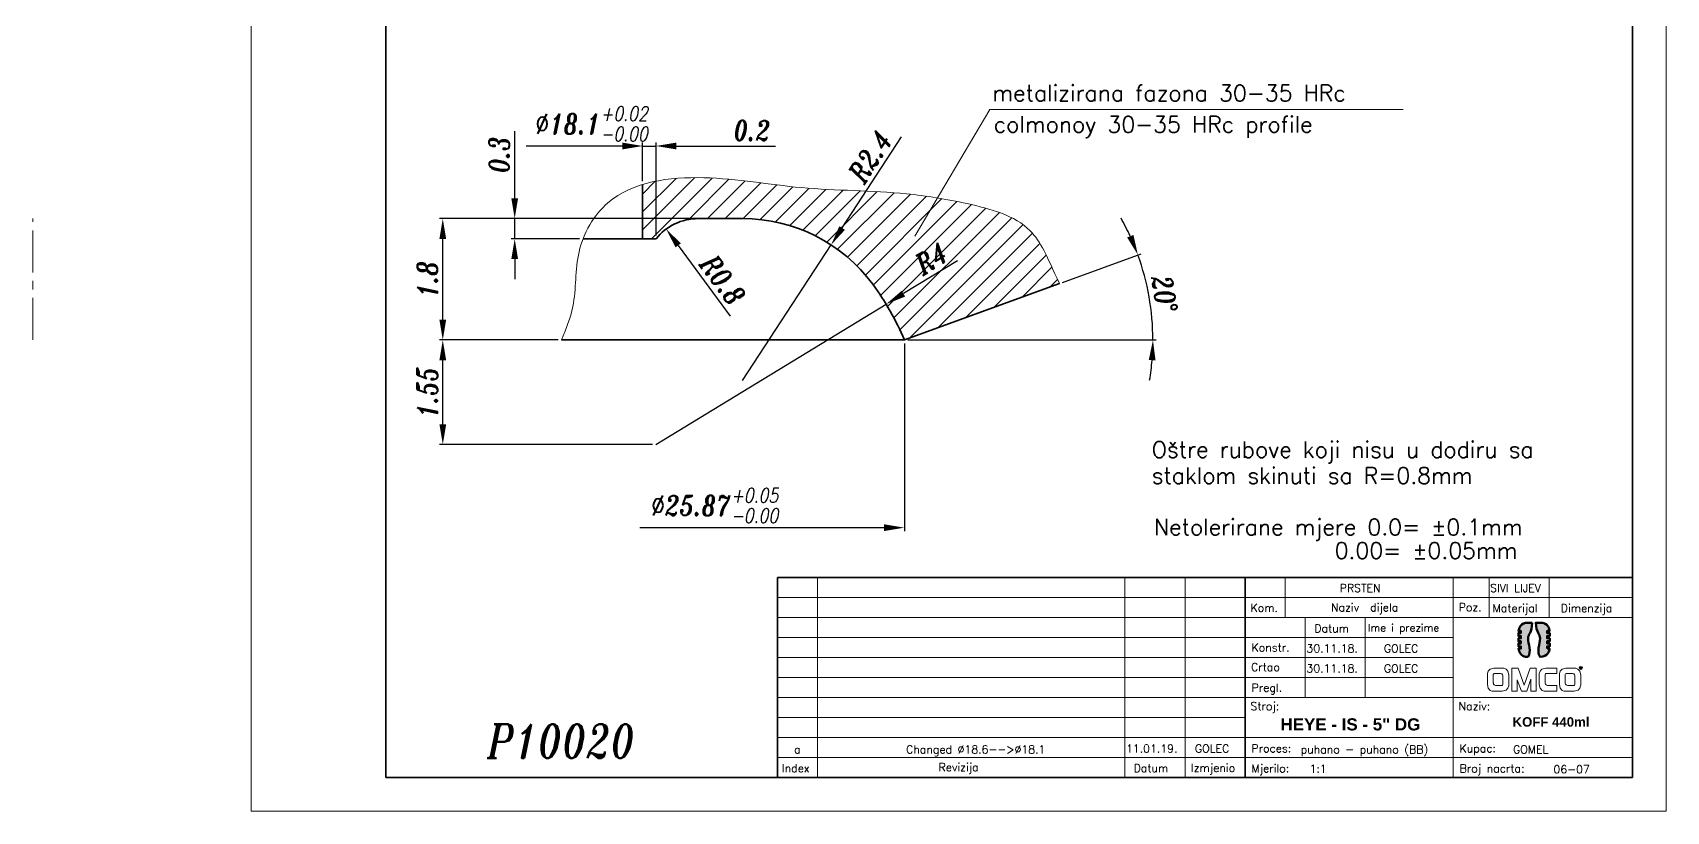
# Model space of a CAD drawing. Extents: x 23 to 295, y 27 to 324.
# Drawn here: x 22.8 to 265.3, y 27.3 to 142.8 of the extents above; entities that cross this region are included whole.
import ezdxf

# ---------------------------------------------------------------- set-up
doc = ezdxf.new("R2010")
doc.units = 0
doc.header["$LTSCALE"] = 5
doc.header["$MEASUREMENT"] = 0
doc.linetypes.add('CENTER', pattern=[2, 1.25, -0.25, 0.25, -0.25])
doc.layers.get('0').update_dxf_attribs({"linetype": 'CONTINUOUS', "lineweight": 15})
for name, color, linetype, lineweight in [('1', 1, 'CENTER', 15), ('3', 3, 'CONTINUOUS', 35), ('4', 5, 'CONTINUOUS', 50), ('8', 251, 'CONTINUOUS', 15)]:
    doc.layers.add(name, color=color, linetype=linetype, lineweight=lineweight)
doc.layers.add('ENGLISH', color=197, linetype='CONTINUOUS')
doc.styles.add('ITALICT', font='ITALICT.shx', dxfattribs={"width": 0.8, "height": 3})
doc.styles.add('ROMANS', font='romans.shx')
doc.dimstyles.new('Stand', dxfattribs={"dimtxt": 3, "dimasz": 3, "dimexe": 0.5, "dimexo": 0.5, "dimgap": 0.8, "dimtad": 1, "dimdsep": 46, "dimtxsty": 'ITALICT', "dimcen": 0, "dimadec": 1, "dimazin": 2, "dimtfac": 1, "dimtmove": 0, "dimatfit": 3, "dimfxl": 1, "dimtolj": 1, "dimtzin": 0, "dimarcsym": 0})
doc.dimstyles.get("Standard").update_dxf_attribs({"dimtxt": 3, "dimasz": 3, "dimexe": 0.5, "dimexo": 0.5, "dimgap": 0.8, "dimtad": 1, "dimlfac": 0.1, "dimdsep": 46, "dimtxsty": 'ITALICT', "dimcen": 0, "dimadec": 1, "dimazin": 2, "dimtfac": 1, "dimtmove": 0, "dimatfit": 3, "dimfxl": 1, "dimtolj": 1, "dimtzin": 0, "dimarcsym": 0})

# ---------------------------------------------------------------- blocks, each defined once
blk = doc.blocks.new('*D12')
at = {"color": 0, "lineweight": -2, "transparency": 16777216}
for p, q in [((105.61, 115.2), (83.2, 115.2)), ((83.7, 100.2), (83.7, 112.2)), ((100.83, 97.2), (83.2, 97.2))]:
    blk.add_line(p, q, dxfattribs=at)
at = {"color": 0, "transparency": 16777216}
for points in [[(84.2, 112.2), (83.2, 112.2), (83.7, 115.2)], [(83.2, 100.2), (84.2, 100.2), (83.7, 97.2)]]:
    blk.add_solid(points, dxfattribs=at)
at = {"color": 0, "transparency": 16777216, "insert": (81.4, 106.2), "char_height": 3, "attachment_point": 5, "rotation": 90, "style": 'ITALICT'}
blk.add_mtext('\\A1;1.8', dxfattribs=at)
blk = doc.blocks.new('*D16')
at = {"color": 0, "lineweight": -2, "transparency": 16777216}
for p, q in [((113.34, 120.76), (113.34, 126.47)), ((110.34, 125.97), (96.08, 125.97))]:
    blk.add_line(p, q, dxfattribs=at)
at = {"color": 0, "transparency": 16777216}
blk.add_solid([(110.34, 125.47), (110.34, 126.47), (113.34, 125.97)], dxfattribs=at)
at = {"color": 0, "transparency": 16777216, "insert": (105.77, 129.26), "char_height": 3, "attachment_point": 5, "style": 'ITALICT'}
blk.add_mtext('\\A1;%%c18.1{}{\\H0.71x;\\C3;\\S+0.02^ -0.00;}', dxfattribs=at)
blk = doc.blocks.new('*D17')
at = {"color": 0, "lineweight": -2, "transparency": 16777216}
for p, q in [((152.19, 96.7), (152.19, 68.86)), ((149.19, 69.36), (112.93, 69.36))]:
    blk.add_line(p, q, dxfattribs=at)
at = {"color": 0, "transparency": 16777216}
blk.add_solid([(149.19, 68.86), (149.19, 69.86), (152.19, 69.36)], dxfattribs=at)
at = {"color": 0, "transparency": 16777216, "insert": (124.05, 72.65), "char_height": 3, "attachment_point": 5, "style": 'ITALICT'}
blk.add_mtext('\\A1;%%c25.87{}{\\H0.71x;\\C3;\\S+0.05^ -0.00;}', dxfattribs=at)
blk = doc.blocks.new('*D20')
at = {"color": 0, "lineweight": -2, "transparency": 16777216}
for p, q in [((175.66, 105.74), (187.32, 109.99)), ((152.69, 97.2), (189.58, 97.2))]:
    blk.add_line(p, q, dxfattribs=at)
for start, end in [(24.6614, 29.3229), (0, 20), (350.6771, 355.3386)]:
    blk.add_arc((152.19, 97.2), 36.88, start, end, dxfattribs=at)
at = {"color": 0, "transparency": 16777216}
for points in [[(185.25, 112.4), (186.18, 112.78), (186.85, 109.82)], [(189.46, 94.19), (188.46, 94.23), (189.08, 97.2)]]:
    blk.add_solid(points, dxfattribs=at)
at = {"color": 0, "transparency": 16777216, "insert": (190.78, 104.01), "char_height": 3, "attachment_point": 5, "rotation": 280, "style": 'ITALICT'}
blk.add_mtext('\\A1;20%%d', dxfattribs=at)
blk = doc.blocks.new('*D21')
at = {"color": 0, "lineweight": -2, "transparency": 16777216}
for p, q in [((100.83, 97.2), (83.2, 97.2)), ((83.7, 84.7), (83.7, 94.2)), ((114.82, 81.7), (83.2, 81.7))]:
    blk.add_line(p, q, dxfattribs=at)
at = {"color": 0, "transparency": 16777216}
for points in [[(84.2, 94.2), (83.2, 94.2), (83.7, 97.2)], [(83.2, 84.7), (84.2, 84.7), (83.7, 81.7)]]:
    blk.add_solid(points, dxfattribs=at)
at = {"color": 0, "transparency": 16777216, "insert": (81.4, 89.45), "char_height": 3, "attachment_point": 5, "rotation": 90, "style": 'ITALICT'}
blk.add_mtext('\\A1;1.55', dxfattribs=at)
blk = doc.blocks.new('*D22')
at = {"color": 0, "lineweight": -2, "transparency": 16777216}
for p, q in [((160.08, 108.96), (152.05, 104.07)), ((115.32, 81.7), (149.48, 102.51))]:
    blk.add_line(p, q, dxfattribs=at)
at = {"color": 0, "transparency": 16777216}
blk.add_solid([(151.79, 104.49), (152.31, 103.64), (149.48, 102.51)], dxfattribs=at)
at = {"color": 0, "transparency": 16777216, "insert": (156.15, 109.26), "char_height": 3, "attachment_point": 5, "rotation": 31.3376, "style": 'ITALICT'}
blk.add_mtext('\\A1;R4', dxfattribs=at)
blk = doc.blocks.new('*D26')
at = {"color": 0, "lineweight": -2, "transparency": 16777216}
for p, q in [((113.34, 120.76), (113.34, 126.47)), ((115.34, 112.7), (115.34, 126.47)), ((110.34, 125.97), (107.34, 125.97)), ((113.34, 125.97), (115.34, 125.97)), ((118.34, 125.97), (133.07, 125.97))]:
    blk.add_line(p, q, dxfattribs=at)
at = {"color": 0, "transparency": 16777216}
for points in [[(110.34, 125.47), (110.34, 126.47), (113.34, 125.97)], [(118.34, 126.47), (118.34, 125.47), (115.34, 125.97)]]:
    blk.add_solid(points, dxfattribs=at)
at = {"color": 0, "transparency": 16777216, "insert": (129.58, 128.27), "char_height": 3, "attachment_point": 5, "style": 'ITALICT'}
blk.add_mtext('\\A1;0.2', dxfattribs=at)
blk = doc.blocks.new('*D27')
at = {"color": 0, "lineweight": -2, "transparency": 16777216}
for p, q in [((94.37, 118.2), (94.37, 128.18)), ((123.59, 115.2), (93.87, 115.2)), ((94.37, 112.2), (94.37, 115.2)), ((104.01, 112.2), (93.87, 112.2)), ((94.37, 109.2), (94.37, 106.2))]:
    blk.add_line(p, q, dxfattribs=at)
at = {"color": 0, "transparency": 16777216}
for points in [[(93.87, 118.2), (94.87, 118.2), (94.37, 115.2)], [(94.87, 109.2), (93.87, 109.2), (94.37, 112.2)]]:
    blk.add_solid(points, dxfattribs=at)
at = {"color": 0, "transparency": 16777216, "insert": (92.07, 124.69), "char_height": 3, "attachment_point": 5, "rotation": 90, "style": 'ITALICT'}
blk.add_mtext('\\A1;0.3', dxfattribs=at)
blk = doc.blocks.new('*D29')
at = {"color": 0, "lineweight": -2, "transparency": 16777216}
blk.add_line((118.63, 111.23), (126.36, 100.71), dxfattribs=at)
at = {"color": 0, "transparency": 16777216}
blk.add_solid([(119.03, 111.53), (118.23, 110.94), (116.85, 113.65)], dxfattribs=at)
at = {"color": 0, "transparency": 16777216, "insert": (125.24, 106.12), "char_height": 3, "attachment_point": 5, "rotation": 306.2946, "style": 'ITALICT'}
blk.add_mtext('\\A1;R0.8', dxfattribs=at)
blk = doc.blocks.new('*D30')
at = {"color": 0, "lineweight": -2, "transparency": 16777216}
for p, q in [((142.96, 113.81), (151.78, 127.32)), ((128.19, 91.2), (141.32, 111.3))]:
    blk.add_line(p, q, dxfattribs=at)
at = {"color": 0, "transparency": 16777216}
blk.add_solid([(142.54, 114.08), (143.38, 113.54), (141.32, 111.3)], dxfattribs=at)
at = {"color": 0, "transparency": 16777216, "insert": (147.11, 124.37), "char_height": 3, "attachment_point": 5, "rotation": 56.8524, "style": 'ITALICT'}
blk.add_mtext('\\A1;R2.4', dxfattribs=at)

msp = doc.modelspace()

# ---------------------------------------------------------------- hatches: boundary and pattern name
at = {"layer": '4'}
h = msp.add_hatch(color=142, dxfattribs=at)
edge = h.paths.add_edge_path()
edge.add_spline(control_points=[(243.315, 51.428), (243.315, 51.428), (243.315, 51.428), (243.315, 51.428), (243.315, 51.428), (243.448, 50.259), (244.481, 50.198), (244.634, 50.198), (244.634, 50.198), (244.634, 50.198), (244.748, 50.198), (244.748, 50.198), (244.748, 50.198), (245.291, 50.979), (244.744, 52.116), (244.744, 52.929), (244.744, 52.929), (244.744, 53.567), (245.306, 53.738), (245.368, 55.27), (245.368, 55.27), (244.719, 55.27), (244.719, 55.27), (244.719, 55.27), (243.625, 55.27), (243.375, 54.425), (243.318, 54.04)], knot_values=[0.8095238, 0.8095238, 0.8095238, 0.8095238, 0.8333333, 0.8333333, 0.8333333, 0.8334333, 0.8571429, 0.8571429, 0.8571429, 0.8572429, 0.9047619, 0.9047619, 0.9047619, 0.9048619, 0.952381, 0.952381, 0.952381, 0.952481, 1, 1, 1, 1.047619, 1.047619, 1.047619, 1.047719, 1.0952381, 1.0952381, 1.0952381, 1.0952381], degree=3, periodic=0)
edge.add_spline(control_points=[(243.318, 54.04), (243.318, 54.04), (243.689, 54.04), (243.689, 54.04)], knot_values=[0.0952381, 0.0952381, 0.0952381, 0.0952381, 0.1428571, 0.1428571, 0.1428571, 0.1428571], degree=3, periodic=0)
edge.add_spline(control_points=[(243.689, 54.04), (243.689, 54.04), (243.689, 54.04), (243.689, 54.04), (243.689, 54.04), (243.689, 54.04), (243.689, 53.729), (243.689, 53.729)], knot_values=[0.1428571, 0.1428571, 0.1428571, 0.1428571, 0.1666667, 0.1666667, 0.1666667, 0.1667667, 0.1904762, 0.1904762, 0.1904762, 0.1904762], degree=3, periodic=0)
edge.add_spline(control_points=[(243.689, 53.729), (243.689, 53.729), (243.689, 53.729), (243.689, 53.729), (243.689, 53.729), (243.689, 53.729), (243.301, 53.729), (243.301, 53.729)], knot_values=[0.1904762, 0.1904762, 0.1904762, 0.1904762, 0.2142857, 0.2142857, 0.2142857, 0.2143857, 0.2380952, 0.2380952, 0.2380952, 0.2380952], degree=3, periodic=0)
edge.add_spline(control_points=[(243.301, 53.729), (243.301, 53.729), (243.301, 53.729), (243.301, 53.729), (243.301, 53.729), (243.301, 53.729), (243.301, 53.273), (243.301, 53.273)], knot_values=[0.2380952, 0.2380952, 0.2380952, 0.2380952, 0.2619048, 0.2619048, 0.2619048, 0.2620048, 0.2857143, 0.2857143, 0.2857143, 0.2857143], degree=3, periodic=0)
edge.add_spline(control_points=[(243.301, 53.273), (243.301, 53.273), (243.301, 53.273), (243.301, 53.273), (243.301, 53.273), (243.301, 53.273), (243.689, 53.273), (243.689, 53.273)], knot_values=[0.2857143, 0.2857143, 0.2857143, 0.2857143, 0.3095238, 0.3095238, 0.3095238, 0.3096238, 0.3333333, 0.3333333, 0.3333333, 0.3333333], degree=3, periodic=0)
edge.add_spline(control_points=[(243.689, 53.273), (243.689, 53.273), (243.689, 53.273), (243.689, 53.273), (243.689, 53.273), (243.689, 53.273), (243.689, 52.962), (243.689, 52.962)], knot_values=[0.3333333, 0.3333333, 0.3333333, 0.3333333, 0.3571429, 0.3571429, 0.3571429, 0.3572429, 0.3809524, 0.3809524, 0.3809524, 0.3809524], degree=3, periodic=0)
edge.add_spline(control_points=[(243.689, 52.962), (243.689, 52.962), (243.689, 52.962), (243.689, 52.962), (243.689, 52.962), (243.689, 52.962), (243.301, 52.962), (243.301, 52.962)], knot_values=[0.3809524, 0.3809524, 0.3809524, 0.3809524, 0.4047619, 0.4047619, 0.4047619, 0.4048619, 0.4285714, 0.4285714, 0.4285714, 0.4285714], degree=3, periodic=0)
edge.add_spline(control_points=[(243.301, 52.962), (243.301, 52.962), (243.301, 52.962), (243.301, 52.962), (243.301, 52.962), (243.301, 52.962), (243.301, 52.506), (243.301, 52.506)], knot_values=[0.4285714, 0.4285714, 0.4285714, 0.4285714, 0.452381, 0.452381, 0.452381, 0.452481, 0.4761905, 0.4761905, 0.4761905, 0.4761905], degree=3, periodic=0)
edge.add_spline(control_points=[(243.301, 52.506), (243.301, 52.506), (243.301, 52.506), (243.301, 52.506), (243.301, 52.506), (243.301, 52.506), (243.689, 52.506), (243.689, 52.506)], knot_values=[0.4761905, 0.4761905, 0.4761905, 0.4761905, 0.5, 0.5, 0.5, 0.5001, 0.5238095, 0.5238095, 0.5238095, 0.5238095], degree=3, periodic=0)
edge.add_spline(control_points=[(243.689, 52.506), (243.689, 52.506), (243.689, 52.506), (243.689, 52.506), (243.689, 52.506), (243.689, 52.506), (243.689, 52.195), (243.689, 52.195)], knot_values=[0.5238095, 0.5238095, 0.5238095, 0.5238095, 0.547619, 0.547619, 0.547619, 0.547719, 0.5714286, 0.5714286, 0.5714286, 0.5714286], degree=3, periodic=0)
edge.add_spline(control_points=[(243.689, 52.195), (243.689, 52.195), (243.689, 52.195), (243.689, 52.195), (243.689, 52.195), (243.689, 52.195), (243.301, 52.195), (243.301, 52.195)], knot_values=[0.5714286, 0.5714286, 0.5714286, 0.5714286, 0.5952381, 0.5952381, 0.5952381, 0.5953381, 0.6190476, 0.6190476, 0.6190476, 0.6190476], degree=3, periodic=0)
edge.add_spline(control_points=[(243.301, 52.195), (243.301, 52.195), (243.301, 52.195), (243.301, 52.195), (243.301, 52.195), (243.301, 52.195), (243.301, 51.739), (243.301, 51.739)], knot_values=[0.6190476, 0.6190476, 0.6190476, 0.6190476, 0.6428571, 0.6428571, 0.6428571, 0.6429571, 0.6666667, 0.6666667, 0.6666667, 0.6666667], degree=3, periodic=0)
edge.add_spline(control_points=[(243.301, 51.739), (243.301, 51.739), (243.301, 51.739), (243.301, 51.739), (243.301, 51.739), (243.301, 51.739), (243.689, 51.739), (243.689, 51.739)], knot_values=[0.6666667, 0.6666667, 0.6666667, 0.6666667, 0.6904762, 0.6904762, 0.6904762, 0.6905762, 0.7142857, 0.7142857, 0.7142857, 0.7142857], degree=3, periodic=0)
edge.add_spline(control_points=[(243.689, 51.739), (243.689, 51.739), (243.689, 51.739), (243.689, 51.739), (243.689, 51.739), (243.689, 51.739), (243.689, 51.428), (243.689, 51.428)], knot_values=[0.7142857, 0.7142857, 0.7142857, 0.7142857, 0.7380952, 0.7380952, 0.7380952, 0.7381952, 0.7619048, 0.7619048, 0.7619048, 0.7619048], degree=3, periodic=0)
edge.add_spline(control_points=[(243.689, 51.428), (243.689, 51.428), (243.689, 51.428), (243.689, 51.428), (243.689, 51.428), (243.689, 51.428), (243.315, 51.428), (243.315, 51.428)], knot_values=[0.7619048, 0.7619048, 0.7619048, 0.7619048, 0.7857143, 0.7857143, 0.7857143, 0.7858143, 0.8095238, 0.8095238, 0.8095238, 0.8095238], degree=3, periodic=0)
h = msp.add_hatch(color=253, dxfattribs=at)
edge = h.paths.add_edge_path()
edge.add_spline(control_points=[(247.572, 52.506), (247.572, 52.506), (247.572, 52.506), (247.572, 52.506), (247.572, 52.506), (247.572, 52.506), (247.96, 52.506), (247.96, 52.506)], knot_values=[0.2380952, 0.2380952, 0.2380952, 0.2380952, 0.2619048, 0.2619048, 0.2619048, 0.2620048, 0.2857143, 0.2857143, 0.2857143, 0.2857143], degree=3, periodic=0)
edge.add_spline(control_points=[(247.96, 52.506), (247.96, 52.506), (247.96, 52.506), (247.96, 52.506), (247.96, 52.506), (247.96, 52.506), (247.96, 52.962), (247.96, 52.962)], knot_values=[0.2857143, 0.2857143, 0.2857143, 0.2857143, 0.3095238, 0.3095238, 0.3095238, 0.3096238, 0.3333333, 0.3333333, 0.3333333, 0.3333333], degree=3, periodic=0)
edge.add_spline(control_points=[(247.96, 52.962), (247.96, 52.962), (247.96, 52.962), (247.96, 52.962), (247.96, 52.962), (247.96, 52.962), (247.572, 52.962), (247.572, 52.962)], knot_values=[0.3333333, 0.3333333, 0.3333333, 0.3333333, 0.3571429, 0.3571429, 0.3571429, 0.3572429, 0.3809524, 0.3809524, 0.3809524, 0.3809524], degree=3, periodic=0)
edge.add_spline(control_points=[(247.572, 52.962), (247.572, 52.962), (247.572, 52.962), (247.572, 52.962), (247.572, 52.962), (247.572, 52.962), (247.572, 53.273), (247.572, 53.273)], knot_values=[0.3809524, 0.3809524, 0.3809524, 0.3809524, 0.4047619, 0.4047619, 0.4047619, 0.4048619, 0.4285714, 0.4285714, 0.4285714, 0.4285714], degree=3, periodic=0)
edge.add_spline(control_points=[(247.572, 53.273), (247.572, 53.273), (247.572, 53.273), (247.572, 53.273), (247.572, 53.273), (247.572, 53.273), (247.96, 53.273), (247.96, 53.273)], knot_values=[0.4285714, 0.4285714, 0.4285714, 0.4285714, 0.4523809, 0.4523809, 0.4523809, 0.4524809, 0.4761905, 0.4761905, 0.4761905, 0.4761905], degree=3, periodic=0)
edge.add_spline(control_points=[(247.96, 53.273), (247.96, 53.273), (247.96, 53.273), (247.96, 53.273), (247.96, 53.273), (247.96, 53.273), (247.96, 53.729), (247.96, 53.729)], knot_values=[0.4761905, 0.4761905, 0.4761905, 0.4761905, 0.5, 0.5, 0.5, 0.5001, 0.5238095, 0.5238095, 0.5238095, 0.5238095], degree=3, periodic=0)
edge.add_spline(control_points=[(247.96, 53.729), (247.96, 53.729), (247.96, 53.729), (247.96, 53.729), (247.96, 53.729), (247.96, 53.729), (247.572, 53.729), (247.572, 53.729)], knot_values=[0.5238095, 0.5238095, 0.5238095, 0.5238095, 0.547619, 0.547619, 0.547619, 0.547719, 0.5714286, 0.5714286, 0.5714286, 0.5714286], degree=3, periodic=0)
edge.add_spline(control_points=[(247.572, 53.729), (247.572, 53.729), (247.572, 53.729), (247.572, 53.729), (247.572, 53.729), (247.572, 53.729), (247.572, 54.04), (247.572, 54.04)], knot_values=[0.5714286, 0.5714286, 0.5714286, 0.5714286, 0.5952381, 0.5952381, 0.5952381, 0.5953381, 0.6190476, 0.6190476, 0.6190476, 0.6190476], degree=3, periodic=0)
edge.add_spline(control_points=[(247.572, 54.04), (247.572, 54.04), (247.572, 54.04), (247.572, 54.04), (247.572, 54.04), (247.572, 54.04), (247.945, 54.04), (247.945, 54.04)], knot_values=[0.6190476, 0.6190476, 0.6190476, 0.6190476, 0.6428571, 0.6428571, 0.6428571, 0.6429571, 0.6666667, 0.6666667, 0.6666667, 0.6666667], degree=3, periodic=0)
edge.add_spline(control_points=[(247.945, 54.04), (247.945, 54.04), (247.945, 54.04), (247.945, 54.04), (247.945, 54.04), (247.808, 55.202), (246.78, 55.27), (246.628, 55.27), (246.628, 55.27), (246.628, 55.27), (245.893, 55.27), (245.893, 55.27)], knot_values=[0.6666667, 0.6666667, 0.6666667, 0.6666667, 0.6904762, 0.6904762, 0.6904762, 0.6905762, 0.7142857, 0.7142857, 0.7142857, 0.7143857, 0.7619048, 0.7619048, 0.7619048, 0.7619048], degree=3, periodic=0)
edge.add_spline(control_points=[(245.893, 55.27), (245.893, 55.27), (245.893, 55.27), (245.893, 55.27), (245.893, 55.27), (245.955, 53.738), (246.517, 53.567), (246.517, 52.929), (246.517, 52.929), (246.517, 52.116), (245.971, 50.979), (246.513, 50.198), (246.513, 50.198), (246.513, 50.198), (246.55, 50.198), (246.55, 50.198), (246.55, 50.198), (247.645, 50.198), (247.89, 51.043), (247.944, 51.428)], knot_values=[0.7619048, 0.7619048, 0.7619048, 0.7619048, 0.7857143, 0.7857143, 0.7857143, 0.7858143, 0.8095238, 0.8095238, 0.8095238, 0.8096238, 0.8571429, 0.8571429, 0.8571429, 0.8572429, 0.9047619, 0.9047619, 0.9047619, 0.9048619, 0.952381, 0.952381, 0.952381, 0.952381], degree=3, periodic=0)
edge.add_spline(control_points=[(247.944, 51.428), (247.944, 51.428), (247.572, 51.428), (247.572, 51.428), (247.572, 51.428), (247.572, 51.739), (247.572, 51.739)], knot_values=[0.952381, 0.952381, 0.952381, 0.952381, 1, 1, 1, 1.047619, 1.047619, 1.047619, 1.047619], degree=3, periodic=0)
edge.add_spline(control_points=[(247.572, 51.739), (247.572, 51.739), (247.572, 51.739), (247.572, 51.739), (247.572, 51.739), (247.572, 51.739), (247.96, 51.739), (247.96, 51.739)], knot_values=[0.047619, 0.047619, 0.047619, 0.047619, 0.0714286, 0.0714286, 0.0714286, 0.0715286, 0.0952381, 0.0952381, 0.0952381, 0.0952381], degree=3, periodic=0)
edge.add_spline(control_points=[(247.96, 51.739), (247.96, 51.739), (247.96, 51.739), (247.96, 51.739), (247.96, 51.739), (247.96, 51.739), (247.96, 52.195), (247.96, 52.195)], knot_values=[0.0952381, 0.0952381, 0.0952381, 0.0952381, 0.1190476, 0.1190476, 0.1190476, 0.1191476, 0.1428571, 0.1428571, 0.1428571, 0.1428571], degree=3, periodic=0)
edge.add_spline(control_points=[(247.96, 52.195), (247.96, 52.195), (247.96, 52.195), (247.96, 52.195), (247.96, 52.195), (247.96, 52.195), (247.572, 52.195), (247.572, 52.195)], knot_values=[0.1428571, 0.1428571, 0.1428571, 0.1428571, 0.1666667, 0.1666667, 0.1666667, 0.1667667, 0.1904762, 0.1904762, 0.1904762, 0.1904762], degree=3, periodic=0)
edge.add_spline(control_points=[(247.572, 52.195), (247.572, 52.195), (247.572, 52.195), (247.572, 52.195), (247.572, 52.195), (247.572, 52.195), (247.572, 52.506), (247.572, 52.506)], knot_values=[0.1904762, 0.1904762, 0.1904762, 0.1904762, 0.2142857, 0.2142857, 0.2142857, 0.2143857, 0.2380952, 0.2380952, 0.2380952, 0.2380952], degree=3, periodic=0)
at = {"layer": '8'}
h = msp.add_hatch(dxfattribs=at)
h.set_pattern_fill('ANSI31', color=256, scale=15)
h.set_pattern_definition([(45, (-401.1868, 7.3644), (-1.325825, 1.325825), [])])
edge = h.paths.add_edge_path()
edge.add_line((113.344, 120.263), (113.344, 112.204))
edge.add_line((113.344, 112.204), (115.344, 112.204))
edge.add_arc((121.589, 107.204), 8, 90, 141.31781, ccw=False)
edge.add_line((121.589, 115.204), (128.194, 115.204))
edge.add_arc((128.194, 91.204), 24, 36.42357, 90, ccw=False)
edge.add_arc((115.32, 81.704), 40, 22.79903, 36.42357, ccw=False)
edge.add_line((152.194, 97.204), (175.188, 105.573))
edge.add_spline(control_points=[(175.188, 105.573), (173.347, 109.603), (171.092, 115.021), (163.368, 117.099), (158.549, 118.034), (157.107, 118.272)], knot_values=[10.749633, 10.749633, 10.749633, 10.749633, 17.7554984, 27.9608858, 32.3682695, 32.3682695, 32.3682695, 32.3682695], degree=3, periodic=0)
edge.add_spline(control_points=[(157.107, 118.272), (155.575, 118.525), (148.983, 119.407), (137.113, 119.275), (124.637, 121.681), (116.202, 121.13), (113.344, 120.263)], knot_values=[32.3682695, 32.3682695, 32.3682695, 32.3682695, 37.0528186, 52.6875614, 67.2359721, 76.0624754, 76.0624754, 76.0624754, 76.0624754], degree=3, periodic=0)
h.paths.add_polyline_path([(151.895, 110.18), (157.276, 113.457), (160.397, 108.332), (155.016, 105.056)], flags=24)

# ---------------------------------------------------------------- linework, layer by layer
for p, q in [((55.257, 324.293), (55.257, 27.293)), ((265.257, 27.293), (265.257, 324.293)), ((153.754, 112.593), (164.854, 131.388)), ((164.854, 131.388), (226.232, 131.388)), ((139.294, 61.987), (139.294, 32.293)), ((184.929, 61.987), (184.929, 32.293)), ((193.837, 61.987), (193.837, 32.293)), ((208.684, 61.987), (208.684, 56.048)), ((233.627, 61.987), (233.627, 32.293)), ((238.972, 61.987), (238.972, 56.048)), ((247.88, 61.987), (247.88, 56.048)), ((133.355, 59.018), (260.257, 59.018)), ((260.257, 56.048), (133.355, 56.048)), ((211.653, 56.048), (211.653, 44.171)), ((220.561, 56.048), (220.561, 44.171)), ((133.355, 53.079), (233.627, 53.079)), ((133.355, 50.11), (233.627, 50.11)), ((133.355, 47.14), (233.627, 47.14)), ((133.355, 44.171), (260.257, 44.171)), ((202.745, 41.201), (133.355, 41.201)), ((133.355, 38.232), (260.257, 38.232)), ((133.355, 35.263), (260.257, 35.263)), ((55.257, 27.293), (265.257, 27.293))]:
    msp.add_line(p, q)
for points, knots in [([(175.188, 105.573), (173.347, 109.603), (171.092, 115.021), (161.695, 117.549), (150.483, 119.424), (137.113, 119.275), (122.751, 122.044), (108.766, 120.347), (103.065, 110.468), (103.681, 103.02), (101.989, 98.833), (101.33, 97.204)], [10.749633, 10.749633, 10.749633, 10.749633, 17.7554984, 27.9608858, 37.0528186, 52.6875614, 67.2359721, 81.9580024, 90.3643715, 98.5560413, 103.7751644, 103.7751644, 103.7751644, 103.7751644]), ([(240.919, 45.091), (240.919, 45.091), (239.614, 45.091), (239.614, 45.091), (239.614, 45.091), (239.503, 45.091), (238.707, 45.138), (238.707, 46.103), (238.707, 46.103), (238.707, 46.103), (238.707, 47.578), (238.707, 47.578), (238.707, 47.578), (238.707, 47.578), (238.707, 48.544), (239.673, 48.544), (239.673, 48.544), (239.673, 48.544), (240.972, 48.544), (240.972, 48.544), (240.972, 48.544), (241.083, 48.544), (241.879, 48.491), (241.879, 47.526), (241.879, 47.526), (241.879, 47.526), (241.879, 46.057), (241.879, 46.057), (241.879, 46.057), (241.879, 46.057), (241.885, 45.091), (240.919, 45.091)], [0, 0, 0, 0, 0.125, 0.125, 0.125, 0.125, 0.25, 0.25, 0.25, 0.25, 0.375, 0.375, 0.375, 0.375, 0.5, 0.5, 0.5, 0.5, 0.625, 0.625, 0.625, 0.625, 0.75, 0.75, 0.75, 0.75, 0.875, 0.875, 0.875, 0.875, 1, 1, 1, 1]), ([(245.168, 45.091), (245.168, 45.091), (245.168, 46.899), (245.168, 46.899), (245.168, 46.899), (245.168, 46.899), (244.536, 45.091), (244.536, 45.091), (244.536, 45.091), (244.536, 45.091), (243.775, 45.091), (243.775, 45.091), (243.775, 45.091), (243.775, 45.091), (243.132, 46.817), (243.132, 46.817), (243.132, 46.817), (243.132, 46.817), (243.132, 45.091), (243.132, 45.091), (243.132, 45.091), (243.132, 45.091), (242.318, 45.091), (242.318, 45.091), (242.318, 45.091), (242.318, 45.091), (242.318, 48.544), (242.318, 48.544), (242.318, 48.544), (242.318, 48.544), (243.26, 48.544), (243.26, 48.544), (243.26, 48.544), (243.26, 48.544), (244.167, 45.998), (244.167, 45.998), (244.167, 45.998), (244.167, 45.998), (245.034, 48.544), (245.034, 48.544), (245.034, 48.544), (245.034, 48.544), (245.959, 48.544), (245.959, 48.544), (245.959, 48.544), (245.959, 48.544), (245.959, 45.091), (245.959, 45.091), (245.959, 45.091), (245.959, 45.091), (245.168, 45.091), (245.168, 45.091)], [0, 0, 0, 0, 0.0769231, 0.0769231, 0.0769231, 0.0769231, 0.1538462, 0.1538462, 0.1538462, 0.1538462, 0.2307692, 0.2307692, 0.2307692, 0.2307692, 0.3076923, 0.3076923, 0.3076923, 0.3076923, 0.3846154, 0.3846154, 0.3846154, 0.3846154, 0.4615385, 0.4615385, 0.4615385, 0.4615385, 0.5384615, 0.5384615, 0.5384615, 0.5384615, 0.6153846, 0.6153846, 0.6153846, 0.6153846, 0.6923077, 0.6923077, 0.6923077, 0.6923077, 0.7692308, 0.7692308, 0.7692308, 0.7692308, 0.8461538, 0.8461538, 0.8461538, 0.8461539, 0.9230769, 0.9230769, 0.9230769, 0.9230769, 1, 1, 1, 1]), ([(249.002, 45.969), (249.002, 45.969), (247.615, 45.969), (247.615, 45.969), (247.615, 45.969), (247.275, 45.969), (247.275, 46.361), (247.275, 46.361), (247.275, 46.361), (247.275, 46.361), (247.275, 47.607), (247.275, 47.607), (247.275, 47.607), (247.275, 47.719), (247.386, 47.725), (247.386, 47.725), (247.386, 47.725), (247.386, 47.725), (249.002, 47.725), (249.002, 47.725), (249.002, 47.725), (249.002, 47.725), (249.002, 48.544), (249.002, 48.544), (249.002, 48.544), (249.002, 48.544), (247.363, 48.544), (247.363, 48.544), (247.363, 48.544), (246.397, 48.544), (246.397, 47.578), (246.397, 47.578), (246.397, 47.578), (246.397, 47.578), (246.397, 46.103), (246.397, 46.103), (246.397, 46.103), (246.397, 45.138), (247.193, 45.091), (247.305, 45.091), (247.305, 45.091), (247.305, 45.091), (249.002, 45.091), (249.002, 45.091), (249.002, 45.091), (249.002, 45.091), (249.002, 45.969), (249.002, 45.969)], [0, 0, 0, 0, 0.0833333, 0.0833333, 0.0833333, 0.0833333, 0.1666667, 0.1666667, 0.1666667, 0.1666667, 0.25, 0.25, 0.25, 0.25, 0.3333333, 0.3333333, 0.3333333, 0.3333333, 0.4166667, 0.4166667, 0.4166667, 0.4166667, 0.5, 0.5, 0.5, 0.5, 0.5833333, 0.5833333, 0.5833333, 0.5833333, 0.6666667, 0.6666667, 0.6666667, 0.6666667, 0.75, 0.75, 0.75, 0.75, 0.8333333, 0.8333333, 0.8333333, 0.8333333, 0.9166667, 0.9166667, 0.9166667, 0.9166667, 1, 1, 1, 1]), ([(251.594, 45.091), (251.594, 45.091), (250.289, 45.091), (250.289, 45.091), (250.289, 45.091), (250.178, 45.091), (249.382, 45.138), (249.382, 46.103), (249.382, 46.103), (249.382, 46.103), (249.382, 47.578), (249.382, 47.578), (249.382, 47.578), (249.382, 47.578), (249.382, 48.544), (250.348, 48.544), (250.348, 48.544), (250.348, 48.544), (251.647, 48.544), (251.647, 48.544), (251.647, 48.544), (251.758, 48.544), (252.554, 48.491), (252.554, 47.526), (252.554, 47.526), (252.554, 47.526), (252.554, 46.057), (252.554, 46.057), (252.554, 46.057), (252.554, 46.057), (252.56, 45.091), (251.594, 45.091)], [0, 0, 0, 0, 0.125, 0.125, 0.125, 0.125, 0.25, 0.25, 0.25, 0.25, 0.375, 0.375, 0.375, 0.375, 0.5, 0.5, 0.5, 0.5, 0.625, 0.625, 0.625, 0.625, 0.75, 0.75, 0.75, 0.75, 0.875, 0.875, 0.875, 0.875, 1, 1, 1, 1]), ([(252.568, 48.325), (252.44, 48.325), (252.335, 48.429), (252.335, 48.558), (252.335, 48.558), (252.335, 48.686), (252.44, 48.791), (252.568, 48.791), (252.568, 48.791), (252.697, 48.791), (252.801, 48.686), (252.801, 48.558), (252.801, 48.558), (252.801, 48.429), (252.697, 48.325), (252.568, 48.325)], [0, 0, 0, 0, 0.25, 0.25, 0.25, 0.25, 0.5, 0.5, 0.5, 0.5, 0.75, 0.75, 0.75, 0.75, 1, 1, 1, 1]), ([(252.568, 48.739), (252.469, 48.739), (252.387, 48.657), (252.387, 48.558), (252.387, 48.558), (252.387, 48.458), (252.469, 48.376), (252.568, 48.376), (252.568, 48.376), (252.668, 48.376), (252.75, 48.458), (252.75, 48.558), (252.75, 48.558), (252.75, 48.657), (252.668, 48.739), (252.568, 48.739)], [0, 0, 0, 0, 0.25, 0.25, 0.25, 0.25, 0.5, 0.5, 0.5, 0.5, 0.75, 0.75, 0.75, 0.75, 1, 1, 1, 1]), ([(252.621, 48.518), (252.621, 48.518), (252.669, 48.444), (252.669, 48.444), (252.669, 48.444), (252.669, 48.444), (252.605, 48.444), (252.605, 48.444), (252.605, 48.444), (252.605, 48.444), (252.565, 48.51), (252.565, 48.51), (252.565, 48.51), (252.565, 48.51), (252.539, 48.51), (252.539, 48.51), (252.539, 48.51), (252.539, 48.51), (252.539, 48.444), (252.539, 48.444), (252.539, 48.444), (252.539, 48.444), (252.481, 48.444), (252.481, 48.444), (252.481, 48.444), (252.481, 48.444), (252.481, 48.68), (252.481, 48.68), (252.481, 48.68), (252.481, 48.68), (252.584, 48.68), (252.584, 48.68), (252.584, 48.68), (252.603, 48.68), (252.674, 48.68), (252.674, 48.595), (252.674, 48.595), (252.674, 48.55), (252.647, 48.527), (252.621, 48.518)], [0, 0, 0, 0, 0.1, 0.1, 0.1, 0.1, 0.2, 0.2, 0.2, 0.2, 0.3, 0.3, 0.3, 0.3, 0.4, 0.4, 0.4, 0.4, 0.5, 0.5, 0.5, 0.5, 0.6, 0.6, 0.6, 0.6, 0.7, 0.7, 0.7, 0.7, 0.8, 0.8, 0.8, 0.8, 0.9, 0.9, 0.9, 0.9, 1, 1, 1, 1]), ([(252.57, 48.63), (252.57, 48.63), (252.539, 48.63), (252.539, 48.63), (252.539, 48.63), (252.539, 48.63), (252.539, 48.556), (252.539, 48.556), (252.539, 48.556), (252.539, 48.556), (252.57, 48.556), (252.57, 48.556), (252.57, 48.556), (252.6, 48.556), (252.613, 48.567), (252.613, 48.595), (252.613, 48.595), (252.613, 48.622), (252.6, 48.63), (252.57, 48.63)], [0, 0, 0, 0, 0.2, 0.2, 0.2, 0.2, 0.4, 0.4, 0.4, 0.4, 0.6, 0.6, 0.6, 0.6, 0.8, 0.8, 0.8, 0.8, 1, 1, 1, 1]), ([(241.001, 47.327), (241.001, 47.327), (241.001, 47.725), (240.662, 47.725), (240.662, 47.725), (240.662, 47.725), (239.696, 47.725), (239.696, 47.725), (239.696, 47.725), (239.696, 47.725), (239.585, 47.719), (239.585, 47.607), (239.585, 47.607), (239.585, 47.607), (239.585, 46.361), (239.585, 46.361), (239.585, 46.361), (239.585, 46.361), (239.585, 45.969), (239.924, 45.969), (239.924, 45.969), (239.924, 45.969), (240.89, 45.969), (240.89, 45.969), (240.89, 45.969), (240.89, 45.969), (241.001, 45.969), (241.001, 46.08), (241.001, 46.08), (241.001, 46.08), (241.001, 47.327), (241.001, 47.327)], [0, 0, 0, 0, 0.125, 0.125, 0.125, 0.125, 0.25, 0.25, 0.25, 0.25, 0.375, 0.375, 0.375, 0.375, 0.5, 0.5, 0.5, 0.5, 0.625, 0.625, 0.625, 0.625, 0.75, 0.75, 0.75, 0.75, 0.875, 0.875, 0.875, 0.875, 1, 1, 1, 1]), ([(251.676, 47.327), (251.676, 47.327), (251.676, 47.725), (251.337, 47.725), (251.337, 47.725), (251.337, 47.725), (250.371, 47.725), (250.371, 47.725), (250.371, 47.725), (250.371, 47.725), (250.26, 47.719), (250.26, 47.607), (250.26, 47.607), (250.26, 47.607), (250.26, 46.361), (250.26, 46.361), (250.26, 46.361), (250.26, 46.361), (250.26, 45.969), (250.6, 45.969), (250.6, 45.969), (250.6, 45.969), (251.565, 45.969), (251.565, 45.969), (251.565, 45.969), (251.565, 45.969), (251.676, 45.969), (251.676, 46.08), (251.676, 46.08), (251.676, 46.08), (251.676, 47.327), (251.676, 47.327)], [0, 0, 0, 0, 0.125, 0.125, 0.125, 0.125, 0.25, 0.25, 0.25, 0.25, 0.375, 0.375, 0.375, 0.375, 0.5, 0.5, 0.5, 0.5, 0.625, 0.625, 0.625, 0.625, 0.75, 0.75, 0.75, 0.75, 0.875, 0.875, 0.875, 0.875, 1, 1, 1, 1])]:
    msp.add_open_spline(points, degree=3, knots=knots)
at = {"layer": '1'}
for q in [(22.844, 115.204), (22.844, 107.204)]:
    msp.add_line((22.844, 97.204), q, dxfattribs=at)
at = {"layer": '3'}
for p, q in [((75.257, 319.293), (75.257, 32.293)), ((260.257, 32.293), (260.257, 319.293)), ((113.344, 112.204), (113.344, 120.263)), ((121.589, 115.204), (128.194, 115.204)), ((104.511, 112.204), (113.344, 112.204)), ((113.344, 112.204), (115.344, 112.204)), ((152.194, 97.204), (175.188, 105.573)), ((101.33, 97.204), (152.194, 97.204)), ((133.355, 61.987), (260.257, 61.987)), ((133.355, 61.987), (133.355, 32.293)), ((202.745, 61.987), (202.745, 32.293)), ((260.257, 61.987), (260.257, 32.293)), ((75.257, 32.293), (260.257, 32.293))]:
    msp.add_line(p, q, dxfattribs=at)
at = {"layer": '3', "linetype": 'ByBlock'}
msp.add_line((133.355, 32.293), (260.257, 32.293), dxfattribs=at)
at = {"layer": '3'}
for centre, radius, start, end in [((121.589, 107.204), 8, 90, 141.31781), ((128.194, 91.204), 24, 36.42357, 90), ((115.32, 81.704), 40, 22.79903, 36.42357)]:
    msp.add_arc(centre, radius, start, end, dxfattribs=at)
at = {"layer": '4', "color": 142}
msp.add_open_spline([(245.368, 55.27), (245.368, 55.27), (244.719, 55.27), (244.719, 55.27), (244.719, 55.27), (243.625, 55.27), (243.375, 54.425), (243.318, 54.04), (243.318, 54.04), (243.318, 54.04), (243.689, 54.04), (243.689, 54.04), (243.689, 54.04), (243.689, 54.04), (243.689, 53.729), (243.689, 53.729), (243.689, 53.729), (243.689, 53.729), (243.301, 53.729), (243.301, 53.729), (243.301, 53.729), (243.301, 53.729), (243.301, 53.273), (243.301, 53.273), (243.301, 53.273), (243.301, 53.273), (243.689, 53.273), (243.689, 53.273), (243.689, 53.273), (243.689, 53.273), (243.689, 52.962), (243.689, 52.962), (243.689, 52.962), (243.689, 52.962), (243.301, 52.962), (243.301, 52.962), (243.301, 52.962), (243.301, 52.962), (243.301, 52.506), (243.301, 52.506), (243.301, 52.506), (243.301, 52.506), (243.689, 52.506), (243.689, 52.506), (243.689, 52.506), (243.689, 52.506), (243.689, 52.195), (243.689, 52.195), (243.689, 52.195), (243.689, 52.195), (243.301, 52.195), (243.301, 52.195), (243.301, 52.195), (243.301, 52.195), (243.301, 51.739), (243.301, 51.739), (243.301, 51.739), (243.301, 51.739), (243.689, 51.739), (243.689, 51.739), (243.689, 51.739), (243.689, 51.739), (243.689, 51.428), (243.689, 51.428), (243.689, 51.428), (243.689, 51.428), (243.315, 51.428), (243.315, 51.428), (243.315, 51.428), (243.448, 50.259), (244.481, 50.198), (244.634, 50.198), (244.634, 50.198), (244.634, 50.198), (244.748, 50.198), (244.748, 50.198), (244.748, 50.198), (245.291, 50.979), (244.744, 52.116), (244.744, 52.929), (244.744, 52.929), (244.744, 53.567), (245.306, 53.738), (245.368, 55.27)], degree=3, knots=[0, 0, 0, 0, 0.047619, 0.047619, 0.047619, 0.0476191, 0.0952381, 0.0952381, 0.0952381, 0.0952381, 0.1428571, 0.1428571, 0.1428571, 0.1428572, 0.1904762, 0.1904762, 0.1904762, 0.1904762, 0.2380952, 0.2380952, 0.2380952, 0.2380952, 0.2857143, 0.2857143, 0.2857143, 0.2857143, 0.3333333, 0.3333333, 0.3333333, 0.3333333, 0.3809524, 0.3809524, 0.3809524, 0.3809524, 0.4285714, 0.4285714, 0.4285714, 0.4285714, 0.4761905, 0.4761905, 0.4761905, 0.4761905, 0.5238095, 0.5238095, 0.5238095, 0.5238095, 0.5714286, 0.5714286, 0.5714286, 0.5714286, 0.6190476, 0.6190476, 0.6190476, 0.6190476, 0.6666667, 0.6666667, 0.6666667, 0.6666667, 0.7142857, 0.7142857, 0.7142857, 0.7142857, 0.7619048, 0.7619048, 0.7619048, 0.7619048, 0.8095238, 0.8095238, 0.8095238, 0.8095238, 0.8571429, 0.8571429, 0.8571429, 0.8571429, 0.9047619, 0.9047619, 0.9047619, 0.9047619, 0.952381, 0.952381, 0.952381, 0.952381, 1, 1, 1, 1], dxfattribs=at)
at = {"layer": '4', "color": 253}
msp.add_open_spline([(247.572, 51.428), (247.572, 51.428), (247.572, 51.739), (247.572, 51.739), (247.572, 51.739), (247.572, 51.739), (247.96, 51.739), (247.96, 51.739), (247.96, 51.739), (247.96, 51.739), (247.96, 52.195), (247.96, 52.195), (247.96, 52.195), (247.96, 52.195), (247.572, 52.195), (247.572, 52.195), (247.572, 52.195), (247.572, 52.195), (247.572, 52.506), (247.572, 52.506), (247.572, 52.506), (247.572, 52.506), (247.96, 52.506), (247.96, 52.506), (247.96, 52.506), (247.96, 52.506), (247.96, 52.962), (247.96, 52.962), (247.96, 52.962), (247.96, 52.962), (247.572, 52.962), (247.572, 52.962), (247.572, 52.962), (247.572, 52.962), (247.572, 53.273), (247.572, 53.273), (247.572, 53.273), (247.572, 53.273), (247.96, 53.273), (247.96, 53.273), (247.96, 53.273), (247.96, 53.273), (247.96, 53.729), (247.96, 53.729), (247.96, 53.729), (247.96, 53.729), (247.572, 53.729), (247.572, 53.729), (247.572, 53.729), (247.572, 53.729), (247.572, 54.04), (247.572, 54.04), (247.572, 54.04), (247.572, 54.04), (247.945, 54.04), (247.945, 54.04), (247.945, 54.04), (247.808, 55.202), (246.78, 55.27), (246.628, 55.27), (246.628, 55.27), (246.628, 55.27), (245.893, 55.27), (245.893, 55.27), (245.893, 55.27), (245.955, 53.738), (246.517, 53.567), (246.517, 52.929), (246.517, 52.929), (246.517, 52.116), (245.971, 50.979), (246.513, 50.198), (246.513, 50.198), (246.513, 50.198), (246.55, 50.198), (246.55, 50.198), (246.55, 50.198), (247.645, 50.198), (247.89, 51.043), (247.944, 51.428), (247.944, 51.428), (247.944, 51.428), (247.572, 51.428), (247.572, 51.428)], degree=3, knots=[0, 0, 0, 0, 0.047619, 0.047619, 0.047619, 0.0476191, 0.0952381, 0.0952381, 0.0952381, 0.0952381, 0.1428571, 0.1428571, 0.1428571, 0.1428572, 0.1904762, 0.1904762, 0.1904762, 0.1904762, 0.2380952, 0.2380952, 0.2380952, 0.2380952, 0.2857143, 0.2857143, 0.2857143, 0.2857143, 0.3333333, 0.3333333, 0.3333333, 0.3333333, 0.3809524, 0.3809524, 0.3809524, 0.3809524, 0.4285714, 0.4285714, 0.4285714, 0.4285714, 0.4761905, 0.4761905, 0.4761905, 0.4761905, 0.5238095, 0.5238095, 0.5238095, 0.5238095, 0.5714286, 0.5714286, 0.5714286, 0.5714286, 0.6190476, 0.6190476, 0.6190476, 0.6190476, 0.6666667, 0.6666667, 0.6666667, 0.6666667, 0.7142857, 0.7142857, 0.7142857, 0.7142857, 0.7619048, 0.7619048, 0.7619048, 0.7619048, 0.8095238, 0.8095238, 0.8095238, 0.8095238, 0.8571429, 0.8571429, 0.8571429, 0.8571429, 0.9047619, 0.9047619, 0.9047619, 0.9047619, 0.952381, 0.952381, 0.952381, 0.952381, 1, 1, 1, 1], dxfattribs=at)

# ---------------------------------------------------------------- texts
at = {"style": 'ROMANS'}
for s, height, p in [('metalizirana fazona 30-35 HRc', 2.4, (165.254, 132.624)), ('Oštre rubove koji nisu u dodiru sa', 2.4, (188.897, 79.744)), ('staklom skinuti sa R=0.8mm', 2.4, (188.897, 75.881)), ('Netolerirane mjere 0.0= %%p0.1mm', 2.4, (189.225, 68.254)), ('                0.00= %%p0.05mm', 2.4, (187.417, 64.762)), ('PRSTEN', 1.1878, (216.799, 59.814)), ('SIVI LIJEV', 1.1878, (239.112, 59.814)), ('Naziv  dijela', 1.18776, (215.506, 56.948)), ('Kom.', 1.1878, (203.567, 56.883)), ('Poz.', 1.1878, (234.446, 56.969)), ('Materijal', 1.1878, (239.479, 56.837)), ('Dimenzija', 1.1878, (249.599, 56.84)), ('Datum', 1.1878, (213.034, 53.834)), ('Ime i prezime', 1.12837, (220.971, 53.945)), ('Konstr.', 1.1878, (203.711, 50.992)), ('30.11.18.', 1.1878, (211.854, 50.855)), ('GOLEC', 1.1878, (223.354, 50.855)), ('Crtao', 1.1878, (203.632, 48.092)), ('30.11.18.', 1.1878, (211.854, 47.885)), ('GOLEC', 1.1878, (223.354, 47.885)), ('Pregl.', 1.1878, (203.711, 45.034)), ('Stroj:', 1.1878, (203.549, 42.297)), ('Naziv:', 1.1878, (234.431, 42.297)), ('a', 1.188, (135.833, 35.878)), ('Changed %%c18.6-->%%c18.1', 1.18776, (152.453, 35.878)), ('11.01.19.', 1.1878, (185.075, 36.008)), ('GOLEC', 1.1878, (195.311, 36.008)), ('Proces:', 1.1878, (203.693, 36.037)), ('puhano - puhano (BB)', 1.18776, (211.001, 35.878)), ('Kupac:', 1.1878, (234.575, 36.037)), ('GOMEL', 1.1878, (242.513, 35.878)), ('Index', 1.1878, (134.018, 33.094)), ('Revizija', 1.1878, (157.265, 33.24)), ('Datum', 1.1878, (186.213, 33.104)), ('Izmjenio', 1.1878, (194.713, 33.139)), ('Mjerilo:', 1.1878, (203.693, 33.068)), ('1:1', 1.1878, (212.318, 33.023)), ('Broj nacrta:', 1.18776, (234.582, 33.066)), ('06-07', 1.1878, (248.505, 32.929))]:
    msp.add_text(s, height=height, dxfattribs=at).set_placement(p)
at = {"style": 'ITALICT', "width": 0.8}
msp.add_text('P10020', height=5, dxfattribs=at).set_placement((90.278, 35.198))
at = {"attachment_point": 1, "style": 'ROMANS'}
for s, insert, char_height, width in [('{\\fArial|b1|i0|c238|p34;KOFF 440ml}', (242.439, 41.251), 1.4, 29.839), ('{\\fArial|b1|i0|c238|p34;HEYE - IS - 5" DG}', (208.004, 41.088), 1.8, 34.0327)]:
    msp.add_mtext(s, dxfattribs=dict(at, insert=insert, char_height=char_height, width=width))
at = {"layer": 'ENGLISH', "style": 'ROMANS'}
msp.add_text('colmonoy 30-35 HRc profile', height=2.4, dxfattribs=at).set_placement((165.458, 127.978))

# ---------------------------------------------------------------- dimensions: what is measured, and where the dimension line sits
for base, p1, p2, text, override, picture, middle in [((113.344, 125.974), (22.844, 97.204), (113.344, 120.263), '%%c<>{}{\\H0.71x;\\C3;\\S+0.02^ -0.00;}', {"dimlfac": 0.2, "dimse1": 1, "dimsd1": 1, "dimtp": 0.02, "dimtm": 0, "dimtdec": 2, "dimtzin": 0}, '*D16', (105.774, 125.974)), ((22.844, 69.361), (152.194, 97.204), (22.844, 97.204), '%%c<>{}{\\H0.71x;\\C3;\\S+0.05^ -0.00;}', {"dimlfac": 0.2, "dimse2": 1, "dimsd2": 1, "dimtp": 0.05, "dimtm": 0, "dimtdec": 2, "dimtzin": 0}, '*D17', (124.051, 69.361))]:
    dim = msp.add_linear_dim(base=base, p1=p1, p2=p2, text=text, dimstyle='Standard', override=override)
    dim.commit()
    dim.dimension.update_dxf_attribs({"geometry": picture, "text_midpoint": middle, "dimtype": 160})
dim = msp.add_linear_dim(base=(115.344, 125.974), p1=(113.344, 120.263), p2=(115.344, 112.204), dimstyle='Stand', override={"dimlfac": 0.1, "dimtxsty": 'ITALICT', "dimaunit": 1, "dimtvp": 13.888889, "dimtzin": 8})
dim.commit()
dim.dimension.update_dxf_attribs({"geometry": '*D26', "text_midpoint": (129.579, 125.974), "dimtype": 160})
for center, mpoint, picture, middle in [((128.194, 91.204), (141.317, 111.298), '*D30', (149.034, 123.115)), ((121.589, 107.204), (116.854, 113.652), '*D29', (123.382, 104.763))]:
    dim = msp.add_radius_dim(center=center, mpoint=mpoint, dimstyle='Stand', override={"dimlfac": 0.1, "dimtxsty": 'ITALICT', "dimaunit": 1, "dimtvp": 13.888889})
    dim.commit()
    dim.dimension.update_dxf_attribs({"geometry": picture, "text_midpoint": middle, "dimtype": 164})
for base, p1, p2, override, picture, middle in [((94.369, 115.204), (104.511, 112.204), (124.089, 115.204), {"dimlfac": 0.1, "dimtxsty": 'ITALICT', "dimaunit": 1, "dimtvp": 13.888889, "dimtzin": 8}, '*D27', (92.069, 124.689)), ((83.697, 115.204), (101.33, 97.204), (106.111, 115.204), {"dimtxt": 3, "dimasz": 3, "dimexe": 0.5, "dimexo": 0.5, "dimgap": 0.8, "dimtad": 1, "dimtih": 0, "dimtoh": 0, "dimdec": 2, "dimlfac": 0.1, "dimzin": 8, "dimtxsty": 'ITALICT', "dimcen": 0, "dimaunit": 1, "dimtdec": 2, "dimtofl": 1, "dimtmove": 0, "dimtvp": 13.888889, "dimtzin": 8}, '*D12', (81.397, 106.204)), ((83.697, 97.204), (115.32, 81.704), (101.33, 97.204), {"dimlfac": 0.1, "dimaunit": 1, "dimtol": 0, "dimlim": 0, "dimtp": 0, "dimtm": 0, "dimtfac": 1, "dimtdec": 2, "dimtvp": 13.888889, "dimtolj": 1, "dimtzin": 0}, '*D21', (81.397, 89.454))]:
    dim = msp.add_linear_dim(base=base, p1=p1, p2=p2, angle=90, dimstyle='Stand', override=override)
    dim.commit()
    dim.dimension.update_dxf_attribs({"geometry": picture, "text_midpoint": middle})
dim = msp.add_angular_dim_2l(base=(188.83, 101.486), line1=((152.194, 97.204), (175.188, 105.573)), line2=((152.194, 97.204), (101.33, 97.204)), dimstyle='Stand')
dim.commit()
dim.dimension.update_dxf_attribs({"geometry": '*D20', "text_midpoint": (190.784, 104.008)})
dim = msp.add_radius_dim(center=(115.32, 81.704), mpoint=(149.484, 102.507), dimstyle='Stand', override={"dimlfac": 0.1, "dimaunit": 1, "dimtol": 0, "dimlim": 0, "dimtp": 0, "dimtm": 0, "dimtfac": 1, "dimtdec": 2, "dimtvp": 13.888889, "dimtolj": 1, "dimtzin": 0})
dim.commit()
dim.dimension.update_dxf_attribs({"geometry": '*D22', "text_midpoint": (156.146, 109.256)})

doc.saveas('drawing.dxf')
